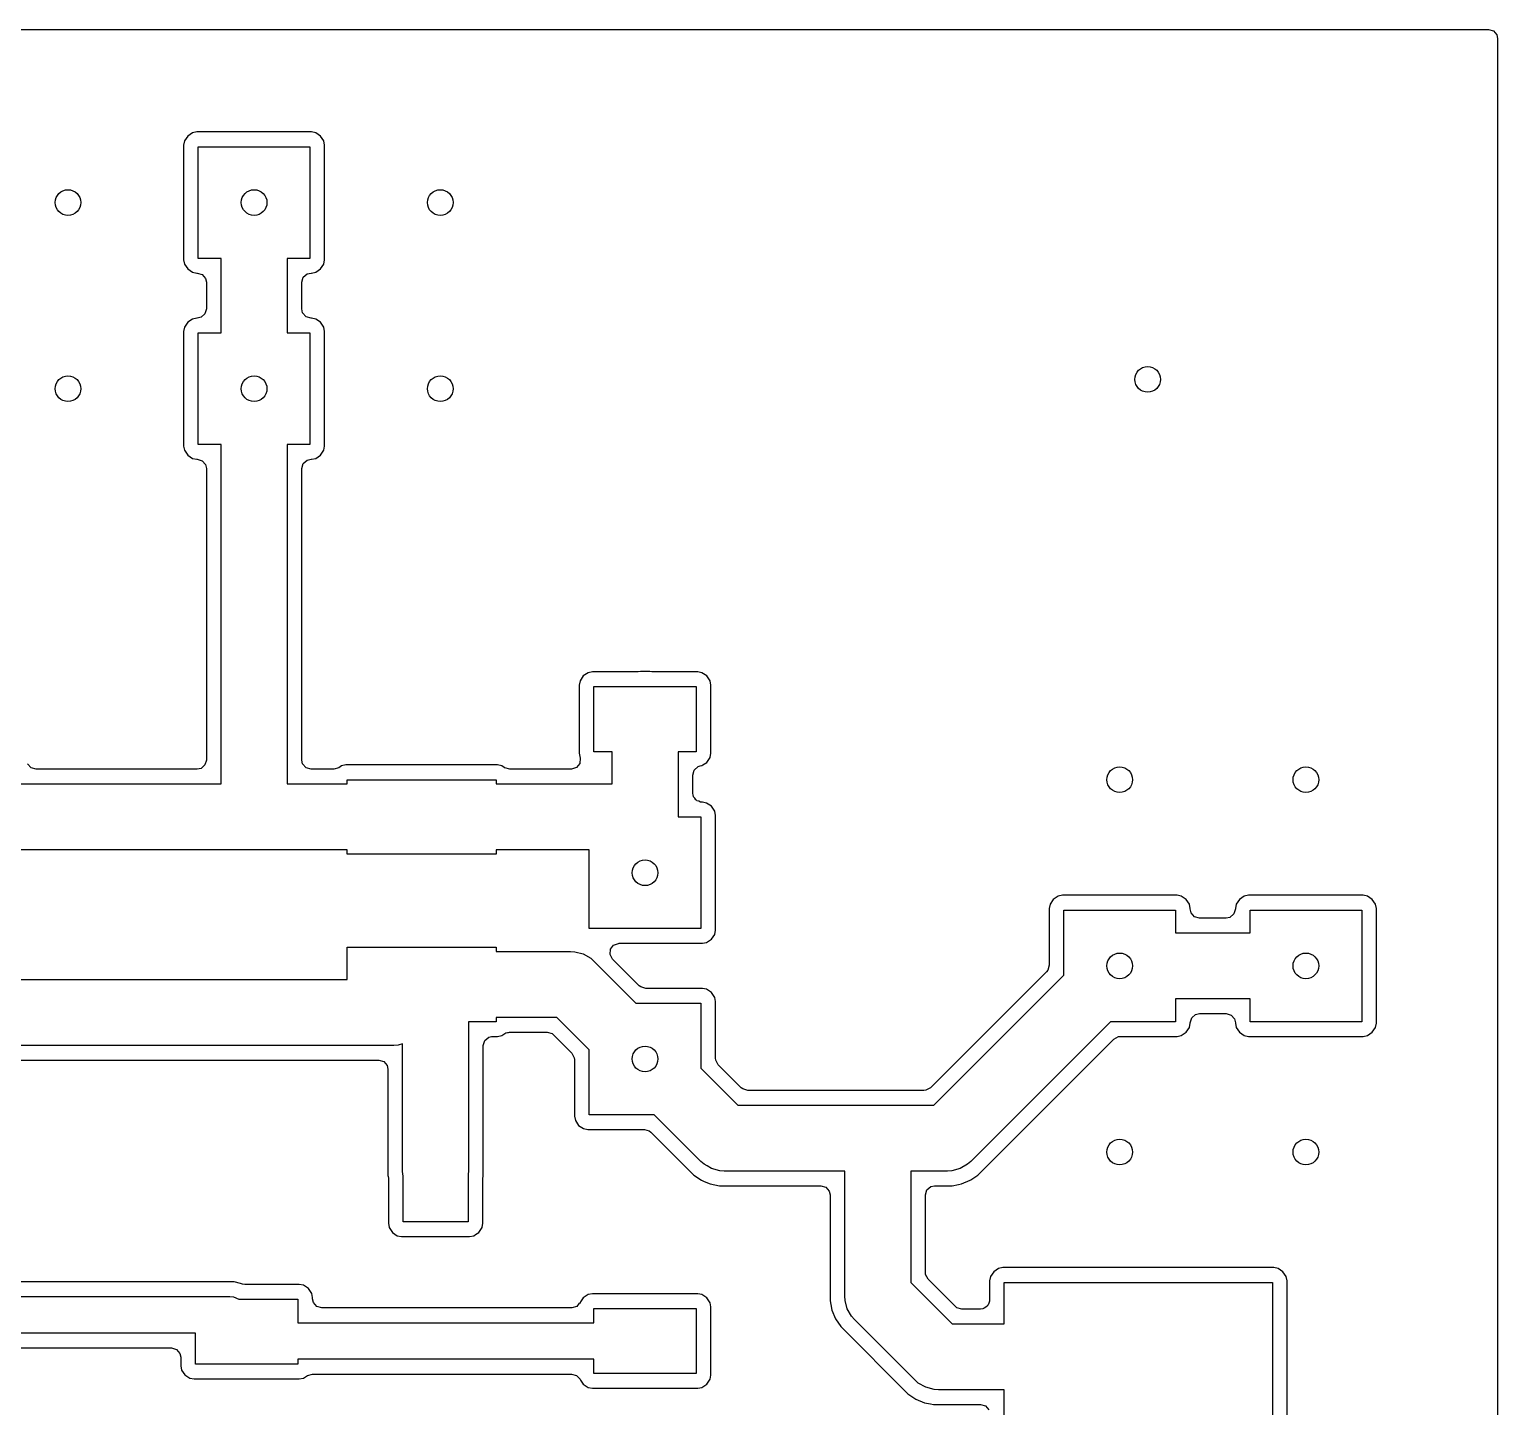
# Model space of a CAD drawing. Extents: x 0.01 to 1.59, y 0.01 to 1.99.
# Drawn here: x 0.799 to 1.588, y 1.248 to 1.988 of the extents above; entities that cross this region are included whole.
import ezdxf

# ---------------------------------------------------------------- set-up
doc = ezdxf.new("R2010")
doc.units = 0
doc.header["$MEASUREMENT"] = 0
doc.layers.add('BLACK', color=7, linetype='CONTINUOUS')

msp = doc.modelspace()

# ---------------------------------------------------------------- linework, layer by layer
at = {"layer": 'BLACK', "linetype": 'CONTINUOUS'}
for p, q in [((0.01695, 1.98801), (1.58305, 1.98801)), ((1.58305, 1.98801), (1.58573, 1.98722)), ((1.58573, 1.98722), (1.58756, 1.98511)), ((1.58756, 1.98511), (1.58801, 1.98305)), ((1.58801, 1.98305), (1.58801, 0.01695)), ((0.88922, 1.93289), (0.88692, 1.93244)), ((0.95078, 1.93289), (0.88922, 1.93289)), ((0.95308, 1.93244), (0.95078, 1.93289)), ((0.88256, 1.92808), (0.88211, 1.92578)), ((0.88211, 1.92578), (0.88211, 1.86422)), ((0.88431, 1.93069), (0.88256, 1.92808)), ((0.88256, 1.92808), (0.88256, 1.92808)), ((0.88692, 1.93244), (0.88431, 1.93069)), ((0.89, 1.865), (0.89, 1.925)), ((0.89, 1.925), (0.95, 1.925)), ((0.95, 1.925), (0.95, 1.865)), ((0.95569, 1.93069), (0.95308, 1.93244)), ((0.95744, 1.92808), (0.95569, 1.93069)), ((0.95789, 1.92578), (0.95744, 1.92808)), ((0.95789, 1.86422), (0.95789, 1.92578)), ((0.88211, 1.86422), (0.88256, 1.86192)), ((0.88256, 1.86192), (0.88256, 1.86192)), ((0.88256, 1.86192), (0.88431, 1.85931)), ((0.90228, 1.865), (0.89, 1.865)), ((0.90228, 1.825), (0.90228, 1.865)), ((0.95, 1.865), (0.93772, 1.865)), ((0.93772, 1.865), (0.93772, 1.825)), ((0.95569, 1.85931), (0.95744, 1.86192)), ((0.95744, 1.86192), (0.95789, 1.86422)), ((0.88431, 1.85931), (0.88692, 1.85756)), ((0.88692, 1.85756), (0.88692, 1.85756)), ((0.88692, 1.85756), (0.88922, 1.85711)), ((0.88922, 1.85711), (0.88922, 1.85711)), ((0.88922, 1.85711), (0.88943, 1.85711)), ((0.88943, 1.85711), (0.89211, 1.85632)), ((0.89211, 1.85632), (0.89394, 1.85421)), ((0.89394, 1.85421), (0.89439, 1.85215)), ((0.94561, 1.85215), (0.9464, 1.85483)), ((0.9464, 1.85483), (0.94851, 1.85666)), ((0.94851, 1.85666), (0.95057, 1.85711)), ((0.95057, 1.85711), (0.95078, 1.85711)), ((0.95078, 1.85711), (0.95308, 1.85756)), ((0.95308, 1.85756), (0.95569, 1.85931)), ((0.95308, 1.85756), (0.95308, 1.85756)), ((0.89439, 1.85215), (0.89439, 1.83785)), ((0.94561, 1.83785), (0.94561, 1.85215)), ((0.89439, 1.83785), (0.8936, 1.83517)), ((0.94606, 1.83579), (0.94561, 1.83785)), ((0.88431, 1.83069), (0.88256, 1.82808)), ((0.88692, 1.83244), (0.88431, 1.83069)), ((0.88922, 1.83289), (0.88692, 1.83244)), ((0.88943, 1.83289), (0.88922, 1.83289)), ((0.89149, 1.83334), (0.88943, 1.83289)), ((0.8936, 1.83517), (0.89149, 1.83334)), ((0.94789, 1.83368), (0.94606, 1.83579)), ((0.95057, 1.83289), (0.94789, 1.83368)), ((0.95078, 1.83289), (0.95057, 1.83289)), ((0.95308, 1.83244), (0.95078, 1.83289)), ((0.95078, 1.83289), (0.95078, 1.83289)), ((0.95569, 1.83069), (0.95308, 1.83244)), ((0.95744, 1.82808), (0.95569, 1.83069)), ((0.88256, 1.82808), (0.88211, 1.82578)), ((0.88211, 1.82578), (0.88211, 1.76422)), ((0.88256, 1.82808), (0.88256, 1.82808)), ((0.89, 1.765), (0.89, 1.825)), ((0.89, 1.825), (0.90228, 1.825)), ((0.93772, 1.825), (0.95, 1.825)), ((0.95, 1.825), (0.95, 1.765)), ((0.95789, 1.82578), (0.95744, 1.82808)), ((0.95789, 1.76422), (0.95789, 1.82578)), ((0.88211, 1.76422), (0.88256, 1.76192)), ((0.88256, 1.76192), (0.88256, 1.76192)), ((0.88256, 1.76192), (0.88431, 1.75931)), ((0.88431, 1.75931), (0.88692, 1.75756)), ((0.90228, 1.765), (0.89, 1.765)), ((0.90228, 1.72957), (0.90228, 1.765)), ((0.95, 1.765), (0.93772, 1.765)), ((0.93772, 1.765), (0.93772, 1.72957)), ((0.95308, 1.75756), (0.95569, 1.75931)), ((0.95569, 1.75931), (0.95744, 1.76192)), ((0.95744, 1.76192), (0.95789, 1.76422)), ((0.88692, 1.75756), (0.88692, 1.75756)), ((0.88692, 1.75756), (0.88922, 1.75711)), ((0.88922, 1.75711), (0.88922, 1.75711)), ((0.88922, 1.75711), (0.88943, 1.75711)), ((0.88943, 1.75711), (0.89211, 1.75632)), ((0.89211, 1.75632), (0.89394, 1.75421)), ((0.89394, 1.75421), (0.89439, 1.75215)), ((0.89439, 1.75215), (0.89439, 1.59557)), ((0.94561, 1.75215), (0.9464, 1.75483)), ((0.94561, 1.59557), (0.94561, 1.75215)), ((0.9464, 1.75483), (0.94851, 1.75666)), ((0.94851, 1.75666), (0.95057, 1.75711)), ((0.95057, 1.75711), (0.95078, 1.75711)), ((0.95078, 1.75711), (0.95308, 1.75756)), ((0.95308, 1.75756), (0.95308, 1.75756)), ((0.90228, 1.58272), (0.90228, 1.72957)), ((0.93772, 1.72957), (0.93772, 1.58272)), ((1.09681, 1.64069), (1.09506, 1.63808)), ((1.09942, 1.64244), (1.09681, 1.64069)), ((1.10172, 1.64289), (1.09942, 1.64244)), ((1.12639, 1.64289), (1.10172, 1.64289)), ((1.12748, 1.64311), (1.12639, 1.64289)), ((1.13252, 1.64311), (1.12748, 1.64311)), ((1.13361, 1.64289), (1.13252, 1.64311)), ((1.15828, 1.64289), (1.13361, 1.64289)), ((1.16058, 1.64244), (1.15828, 1.64289)), ((1.15828, 1.64289), (1.15828, 1.64289)), ((1.16319, 1.64069), (1.16058, 1.64244)), ((1.16494, 1.63808), (1.16319, 1.64069)), ((1.09506, 1.63808), (1.09461, 1.63578)), ((1.09461, 1.63578), (1.09461, 1.59922)), ((1.09506, 1.63808), (1.09506, 1.63808)), ((1.1025, 1.6), (1.1025, 1.635)), ((1.1025, 1.635), (1.12745, 1.635)), ((1.12745, 1.635), (1.12769, 1.63506)), ((1.12769, 1.63506), (1.13231, 1.63506)), ((1.13231, 1.63506), (1.13255, 1.635)), ((1.13255, 1.635), (1.1575, 1.635)), ((1.1575, 1.635), (1.1575, 1.6)), ((1.16539, 1.63578), (1.16494, 1.63808)), ((1.16539, 1.59922), (1.16539, 1.63578)), ((0.80017, 1.5914), (0.79834, 1.59351)), ((0.89439, 1.59557), (0.8936, 1.59289)), ((0.94606, 1.59351), (0.94561, 1.59557)), ((0.94789, 1.5914), (0.94606, 1.59351)), ((1.09489, 1.59375), (1.09318, 1.59155)), ((1.09461, 1.59922), (1.09514, 1.59654)), ((1.09514, 1.59654), (1.09489, 1.59375)), ((1.11228, 1.6), (1.1025, 1.6)), ((1.11228, 1.58272), (1.11228, 1.6)), ((1.1575, 1.6), (1.14772, 1.6)), ((1.14772, 1.6), (1.14772, 1.56556)), ((1.16107, 1.59289), (1.16319, 1.59431)), ((1.16319, 1.59431), (1.16494, 1.59692)), ((1.16494, 1.59692), (1.16539, 1.59922)), ((0.80285, 1.59061), (0.80017, 1.5914)), ((0.88943, 1.59061), (0.80285, 1.59061)), ((0.89149, 1.59106), (0.88943, 1.59061)), ((0.8936, 1.59289), (0.89149, 1.59106)), ((0.95057, 1.59061), (0.94789, 1.5914)), ((0.96268, 1.59061), (0.95057, 1.59061)), ((0.96277, 1.59061), (0.96268, 1.59061)), ((0.96544, 1.59145), (0.96277, 1.59061)), ((0.96692, 1.59244), (0.96544, 1.59145)), ((0.96922, 1.59289), (0.96692, 1.59244)), ((0.96692, 1.59244), (0.96692, 1.59244)), ((1.05078, 1.59289), (0.96922, 1.59289)), ((1.05308, 1.59244), (1.05078, 1.59289)), ((1.05441, 1.59155), (1.05308, 1.59244)), ((1.05456, 1.59145), (1.05441, 1.59155)), ((1.05463, 1.5914), (1.05456, 1.59145)), ((1.05732, 1.59061), (1.05463, 1.5914)), ((1.09027, 1.59061), (1.05732, 1.59061)), ((1.09054, 1.59062), (1.09027, 1.59061)), ((1.09318, 1.59155), (1.09054, 1.59062)), ((1.15561, 1.5875), (1.1564, 1.59019)), ((1.15561, 1.57785), (1.15561, 1.5875)), ((1.1564, 1.59019), (1.15851, 1.59202)), ((1.15851, 1.59202), (1.1596, 1.59237)), ((1.1596, 1.59237), (1.16058, 1.59256)), ((1.16058, 1.59256), (1.16107, 1.59289)), ((1.16058, 1.59256), (1.16058, 1.59256)), ((0.79, 1.58272), (0.90228, 1.58272)), ((0.93772, 1.58272), (0.97, 1.58272)), ((0.97, 1.58272), (0.97, 1.585)), ((0.97, 1.585), (1.05, 1.585)), ((1.05, 1.585), (1.05, 1.58272)), ((1.05, 1.58272), (1.11228, 1.58272)), ((1.15581, 1.57646), (1.15561, 1.57785)), ((1.15597, 1.57621), (1.15581, 1.57646)), ((1.15606, 1.57579), (1.15597, 1.57621)), ((1.15675, 1.57499), (1.15606, 1.57579)), ((1.15732, 1.57411), (1.15675, 1.57499)), ((1.15765, 1.57395), (1.15732, 1.57411)), ((1.15789, 1.57368), (1.15765, 1.57395)), ((1.1589, 1.57338), (1.15789, 1.57368)), ((1.15986, 1.57294), (1.1589, 1.57338)), ((1.16022, 1.573), (1.15986, 1.57294)), ((1.16057, 1.57289), (1.16022, 1.573)), ((1.16078, 1.57289), (1.16057, 1.57289)), ((1.16308, 1.57244), (1.16078, 1.57289)), ((1.16078, 1.57289), (1.16078, 1.57289)), ((1.16569, 1.57069), (1.16308, 1.57244)), ((1.16744, 1.56808), (1.16569, 1.57069)), ((1.14772, 1.56556), (1.14772, 1.565)), ((1.14772, 1.565), (1.16, 1.565)), ((1.16, 1.565), (1.16, 1.505)), ((1.16789, 1.56578), (1.16744, 1.56808)), ((1.16789, 1.50422), (1.16789, 1.56578)), ((0.92, 1.54728), (0.79, 1.54728)), ((0.97, 1.54728), (0.92, 1.54728)), ((0.97, 1.545), (0.97, 1.54728)), ((1.1, 1.54728), (1.05, 1.54728)), ((1.05, 1.54728), (1.05, 1.545)), ((1.1, 1.505), (1.1, 1.54728)), ((1.05, 1.545), (0.97, 1.545)), ((1.35192, 1.52244), (1.34931, 1.52069)), ((1.35422, 1.52289), (1.35192, 1.52244)), ((1.41578, 1.52289), (1.35422, 1.52289)), ((1.41808, 1.52244), (1.41578, 1.52289)), ((1.42069, 1.52069), (1.41808, 1.52244)), ((1.45192, 1.52244), (1.44931, 1.52069)), ((1.45422, 1.52289), (1.45192, 1.52244)), ((1.51578, 1.52289), (1.45422, 1.52289)), ((1.51808, 1.52244), (1.51578, 1.52289)), ((1.52069, 1.52069), (1.51808, 1.52244)), ((1.34756, 1.51808), (1.34711, 1.51578)), ((1.34711, 1.51578), (1.34711, 1.48538)), ((1.34931, 1.52069), (1.34756, 1.51808)), ((1.34756, 1.51808), (1.34756, 1.51808)), ((1.355, 1.48005), (1.355, 1.515)), ((1.355, 1.515), (1.415, 1.515)), ((1.415, 1.515), (1.415, 1.50272)), ((1.42244, 1.51808), (1.42069, 1.52069)), ((1.42289, 1.51578), (1.42244, 1.51808)), ((1.42289, 1.51557), (1.42289, 1.51578)), ((1.42289, 1.51578), (1.42289, 1.51578)), ((1.42334, 1.51351), (1.42289, 1.51557)), ((1.44711, 1.51557), (1.44632, 1.51289)), ((1.44756, 1.51808), (1.44711, 1.51578)), ((1.44711, 1.51578), (1.44711, 1.51557)), ((1.44931, 1.52069), (1.44756, 1.51808)), ((1.44756, 1.51808), (1.44756, 1.51808)), ((1.455, 1.50272), (1.455, 1.515)), ((1.455, 1.515), (1.515, 1.515)), ((1.515, 1.515), (1.515, 1.455)), ((1.52244, 1.51808), (1.52069, 1.52069)), ((1.52289, 1.51578), (1.52244, 1.51808)), ((1.52289, 1.45422), (1.52289, 1.51578)), ((1.42517, 1.5114), (1.42334, 1.51351)), ((1.42785, 1.51061), (1.42517, 1.5114)), ((1.44215, 1.51061), (1.42785, 1.51061)), ((1.44421, 1.51106), (1.44215, 1.51061)), ((1.44632, 1.51289), (1.44421, 1.51106)), ((1.16, 1.505), (1.1, 1.505)), ((1.16357, 1.49789), (1.16569, 1.49931)), ((1.16569, 1.49931), (1.16744, 1.50192)), ((1.16744, 1.50192), (1.16789, 1.50422)), ((1.415, 1.50272), (1.455, 1.50272)), ((0.97, 1.47772), (0.97, 1.495)), ((0.97, 1.495), (1.05, 1.495)), ((1.05, 1.495), (1.05, 1.49272)), ((1.05, 1.49272), (1.09, 1.49272)), ((1.09, 1.49272), (1.09231, 1.49256)), ((1.09231, 1.49256), (1.09678, 1.49137)), ((1.09678, 1.49137), (1.10079, 1.48906)), ((1.11124, 1.49109), (1.11144, 1.49388)), ((1.11258, 1.48864), (1.11124, 1.49109)), ((1.11144, 1.49388), (1.11312, 1.49612)), ((1.11312, 1.49612), (1.11573, 1.49709)), ((1.11573, 1.49709), (1.11609, 1.49711)), ((1.11609, 1.49711), (1.16078, 1.49711)), ((1.16078, 1.49711), (1.16308, 1.49756)), ((1.16308, 1.49756), (1.16357, 1.49789)), ((1.16308, 1.49756), (1.16308, 1.49756)), ((1.10079, 1.48906), (1.10079, 1.48906)), ((1.10079, 1.48906), (1.10253, 1.48753)), ((1.10253, 1.48753), (1.12505, 1.465)), ((1.12687, 1.47435), (1.11258, 1.48864)), ((1.34711, 1.48538), (1.34632, 1.4827)), ((0.62, 1.47772), (0.97, 1.47772)), ((1.34565, 1.48187), (1.28334, 1.41956)), ((1.28516, 1.41022), (1.355, 1.48005)), ((1.34632, 1.4827), (1.34565, 1.48187)), ((1.1277, 1.47368), (1.12687, 1.47435)), ((1.13038, 1.47289), (1.1277, 1.47368)), ((1.16078, 1.47289), (1.13038, 1.47289)), ((1.16308, 1.47244), (1.16078, 1.47289)), ((1.16078, 1.47289), (1.16078, 1.47289)), ((1.16569, 1.47069), (1.16308, 1.47244)), ((1.16744, 1.46808), (1.16569, 1.47069)), ((1.16789, 1.46578), (1.16744, 1.46808)), ((1.455, 1.46728), (1.415, 1.46728)), ((1.415, 1.46728), (1.415, 1.455)), ((1.455, 1.455), (1.455, 1.46728)), ((1.12505, 1.465), (1.16, 1.465)), ((1.16, 1.465), (1.16, 1.43005)), ((1.16789, 1.43538), (1.16789, 1.46578)), ((1.16789, 1.46578), (1.16789, 1.46578)), ((1.42579, 1.45894), (1.42785, 1.45939)), ((1.42785, 1.45939), (1.44215, 1.45939)), ((1.44215, 1.45939), (1.44483, 1.4586)), ((1.05, 1.455), (1.03522, 1.455)), ((1.03522, 1.455), (1.03522, 1.375)), ((1.08266, 1.45728), (1.05, 1.45728)), ((1.05, 1.45728), (1.05, 1.455)), ((1.1, 1.43995), (1.08266, 1.45728)), ((1.38005, 1.455), (1.30503, 1.37997)), ((1.415, 1.455), (1.38005, 1.455)), ((1.42069, 1.44931), (1.42244, 1.45192)), ((1.42244, 1.45192), (1.42289, 1.45422)), ((1.42289, 1.45443), (1.42368, 1.45711)), ((1.42289, 1.45422), (1.42289, 1.45443)), ((1.42368, 1.45711), (1.42579, 1.45894)), ((1.44483, 1.4586), (1.44666, 1.45649)), ((1.44666, 1.45649), (1.44711, 1.45443)), ((1.44711, 1.45443), (1.44711, 1.45422)), ((1.44711, 1.45422), (1.44756, 1.45192)), ((1.44756, 1.45192), (1.44756, 1.45192)), ((1.44756, 1.45192), (1.44931, 1.44931)), ((1.515, 1.455), (1.455, 1.455)), ((1.52069, 1.44931), (1.52244, 1.45192)), ((1.52244, 1.45192), (1.52289, 1.45422)), ((1.04311, 1.44215), (1.0439, 1.44483)), ((1.0439, 1.44483), (1.04601, 1.44666)), ((1.04601, 1.44666), (1.04688, 1.44696)), ((1.04688, 1.44696), (1.04747, 1.44711)), ((1.04747, 1.44711), (1.05078, 1.44711)), ((1.05078, 1.44711), (1.05308, 1.44756)), ((1.05308, 1.44756), (1.05528, 1.44904)), ((1.05528, 1.44904), (1.05613, 1.44925)), ((1.05613, 1.44925), (1.05669, 1.44922)), ((1.05669, 1.44922), (1.05723, 1.44939)), ((1.05723, 1.44939), (1.05732, 1.44939)), ((1.05732, 1.44939), (1.07734, 1.44939)), ((1.07734, 1.44939), (1.08002, 1.4486)), ((1.08002, 1.4486), (1.08084, 1.44794)), ((1.08084, 1.44794), (1.09065, 1.43813)), ((1.30883, 1.37261), (1.38187, 1.44565)), ((1.38187, 1.44565), (1.38432, 1.44699)), ((1.38432, 1.44699), (1.38538, 1.44711)), ((1.38538, 1.44711), (1.41578, 1.44711)), ((1.41578, 1.44711), (1.41808, 1.44756)), ((1.41808, 1.44756), (1.42069, 1.44931)), ((1.41808, 1.44756), (1.41808, 1.44756)), ((1.44931, 1.44931), (1.45192, 1.44756)), ((1.45192, 1.44756), (1.45192, 1.44756)), ((1.45192, 1.44756), (1.45422, 1.44711)), ((1.45422, 1.44711), (1.45422, 1.44711)), ((1.45422, 1.44711), (1.51578, 1.44711)), ((1.51578, 1.44711), (1.51808, 1.44756)), ((1.51808, 1.44756), (1.52069, 1.44931)), ((1.51808, 1.44756), (1.51808, 1.44756)), ((0.995, 1.44228), (0.62, 1.44228)), ((0.99731, 1.44244), (0.995, 1.44228)), ((0.99978, 1.4431), (0.99731, 1.44244)), ((0.99978, 1.375), (0.99978, 1.4431)), ((1.04311, 1.37248), (1.04311, 1.44215)), ((1.09065, 1.43813), (1.09199, 1.43568)), ((1.09199, 1.43568), (1.09211, 1.43462)), ((1.1, 1.405), (1.1, 1.43995)), ((0.63285, 1.43439), (0.98693, 1.43439)), ((0.98693, 1.43439), (0.98961, 1.4336)), ((0.98961, 1.4336), (0.99144, 1.43149)), ((0.99144, 1.43149), (0.99189, 1.42943)), ((0.99189, 1.42943), (0.99189, 1.37248)), ((1.09211, 1.43462), (1.09211, 1.40422)), ((1.16, 1.43005), (1.17984, 1.41022)), ((1.16801, 1.43432), (1.16789, 1.43538)), ((1.16935, 1.43187), (1.16801, 1.43432)), ((1.18166, 1.41956), (1.16935, 1.43187)), ((1.18248, 1.4189), (1.18166, 1.41956)), ((1.18516, 1.41811), (1.18248, 1.4189)), ((1.27984, 1.41811), (1.18516, 1.41811)), ((1.28089, 1.41822), (1.27984, 1.41811)), ((1.28334, 1.41956), (1.28089, 1.41822)), ((1.09211, 1.40422), (1.09256, 1.40192)), ((1.13495, 1.405), (1.1, 1.405)), ((1.15997, 1.37997), (1.13495, 1.405)), ((1.17984, 1.41022), (1.255, 1.41022)), ((1.255, 1.41022), (1.28516, 1.41022)), ((1.09256, 1.40192), (1.09256, 1.40192)), ((1.09256, 1.40192), (1.09431, 1.39931)), ((1.09431, 1.39931), (1.09692, 1.39756)), ((1.09692, 1.39756), (1.09692, 1.39756)), ((1.09692, 1.39756), (1.09922, 1.39711)), ((1.09922, 1.39711), (1.09922, 1.39711)), ((1.09922, 1.39711), (1.12962, 1.39711)), ((1.12962, 1.39711), (1.1323, 1.39632)), ((1.1323, 1.39632), (1.13313, 1.39565)), ((1.13313, 1.39565), (1.14017, 1.38861)), ((1.14017, 1.38861), (1.15617, 1.37261)), ((0.99189, 1.37248), (0.99201, 1.37187)), ((0.99994, 1.37269), (0.99978, 1.375)), ((1, 1.37245), (0.99994, 1.37269)), ((1, 1.3475), (1, 1.37245)), ((1.03506, 1.37269), (1.035, 1.37245)), ((1.035, 1.37245), (1.035, 1.3475)), ((1.03522, 1.375), (1.03506, 1.37269)), ((1.04306, 1.37224), (1.04311, 1.37248)), ((1.15617, 1.37261), (1.15617, 1.37261)), ((1.15617, 1.37261), (1.16037, 1.3698)), ((1.16171, 1.37844), (1.15997, 1.37997)), ((1.16331, 1.37752), (1.16171, 1.37844)), ((1.16171, 1.37844), (1.16171, 1.37844)), ((1.16572, 1.37613), (1.16331, 1.37752)), ((1.17019, 1.37494), (1.16572, 1.37613)), ((1.1725, 1.37478), (1.17019, 1.37494)), ((1.17019, 1.37494), (1.17019, 1.37494)), ((1.23728, 1.37478), (1.1725, 1.37478)), ((1.23728, 1.30757), (1.23728, 1.37478)), ((1.2925, 1.37478), (1.27272, 1.37478)), ((1.27272, 1.37478), (1.27272, 1.31491)), ((1.29481, 1.37494), (1.2925, 1.37478)), ((1.29928, 1.37613), (1.29481, 1.37494)), ((1.30329, 1.37844), (1.29928, 1.37613)), ((1.30503, 1.37997), (1.30329, 1.37844)), ((1.30329, 1.37844), (1.30329, 1.37844)), ((1.30499, 1.37005), (1.30883, 1.37261)), ((1.30883, 1.37261), (1.30883, 1.37261)), ((0.99201, 1.37187), (0.99211, 1.3709)), ((0.99211, 1.3709), (0.99211, 1.34672)), ((1.04289, 1.3709), (1.04299, 1.37187)), ((1.04289, 1.34672), (1.04289, 1.3709)), ((1.04299, 1.37187), (1.04306, 1.37224)), ((1.16037, 1.3698), (1.16185, 1.36919)), ((1.16185, 1.36919), (1.16503, 1.36787)), ((1.16503, 1.36787), (1.16503, 1.36787)), ((1.16503, 1.36787), (1.1675, 1.36738)), ((1.1675, 1.36738), (1.16998, 1.36689)), ((1.16998, 1.36689), (1.16998, 1.36689)), ((1.16998, 1.36689), (1.17502, 1.36689)), ((1.17502, 1.36689), (1.22443, 1.36689)), ((1.22443, 1.36689), (1.22711, 1.3661)), ((1.22711, 1.3661), (1.22894, 1.36399)), ((1.28061, 1.36193), (1.2814, 1.36461)), ((1.2814, 1.36461), (1.28351, 1.36644)), ((1.28351, 1.36644), (1.28557, 1.36689)), ((1.28557, 1.36689), (1.29502, 1.36689)), ((1.29502, 1.36689), (1.29832, 1.36755)), ((1.29502, 1.36689), (1.29502, 1.36689)), ((1.29832, 1.36755), (1.29997, 1.36787)), ((1.29997, 1.36787), (1.30463, 1.3698)), ((1.29997, 1.36787), (1.29997, 1.36787)), ((1.30463, 1.3698), (1.30499, 1.37005)), ((1.30499, 1.37005), (1.30499, 1.37005)), ((1.30499, 1.37005), (1.30499, 1.37005)), ((1.22894, 1.36399), (1.22939, 1.36193)), ((1.22939, 1.36193), (1.22939, 1.30504)), ((1.28061, 1.32023), (1.28061, 1.36193)), ((0.99211, 1.34672), (0.99256, 1.34442)), ((0.99256, 1.34442), (0.99256, 1.34442)), ((0.99256, 1.34442), (0.99431, 1.34181)), ((0.99431, 1.34181), (0.99692, 1.34006)), ((1.035, 1.3475), (1, 1.3475)), ((1.039, 1.34068), (1.04069, 1.34181)), ((1.04069, 1.34181), (1.04244, 1.34442)), ((1.04244, 1.34442), (1.04289, 1.34672)), ((0.99692, 1.34006), (0.99692, 1.34006)), ((0.99692, 1.34006), (0.99922, 1.33961)), ((0.99922, 1.33961), (0.99922, 1.33961)), ((0.99922, 1.33961), (1.03578, 1.33961)), ((1.03578, 1.33961), (1.03808, 1.34006)), ((1.03808, 1.34006), (1.039, 1.34068)), ((1.03808, 1.34006), (1.03808, 1.34006)), ((1.28072, 1.31918), (1.28061, 1.32023)), ((1.28206, 1.31672), (1.28072, 1.31918)), ((1.31556, 1.31808), (1.31511, 1.31578)), ((1.31563, 1.31818), (1.31556, 1.31808)), ((1.31556, 1.31808), (1.31556, 1.31808)), ((1.31731, 1.32069), (1.31563, 1.31818)), ((1.31992, 1.32244), (1.31731, 1.32069)), ((1.32222, 1.32289), (1.31992, 1.32244)), ((1.46778, 1.32289), (1.32222, 1.32289)), ((1.47008, 1.32244), (1.46778, 1.32289)), ((1.47269, 1.32069), (1.47008, 1.32244)), ((1.47444, 1.31808), (1.47269, 1.32069)), ((1.47489, 1.31578), (1.47444, 1.31808)), ((0.90933, 1.31524), (0.74643, 1.31524)), ((0.90933, 1.31524), (0.90933, 1.31524)), ((0.91266, 1.31435), (0.90933, 1.31524)), ((0.91371, 1.31406), (0.91266, 1.31435)), ((0.915, 1.31389), (0.91371, 1.31406)), ((0.94428, 1.31389), (0.915, 1.31389)), ((0.94658, 1.31344), (0.94428, 1.31389)), ((0.94428, 1.31389), (0.94428, 1.31389)), ((0.94919, 1.31169), (0.94658, 1.31344)), ((0.95094, 1.30908), (0.94919, 1.31169)), ((1.27272, 1.31491), (1.29491, 1.29272)), ((1.29672, 1.30206), (1.28206, 1.31672)), ((1.31511, 1.31578), (1.31511, 1.30557)), ((1.323, 1.29272), (1.323, 1.315)), ((1.323, 1.315), (1.467, 1.315)), ((1.467, 1.315), (1.467, 1.235)), ((1.47489, 1.23422), (1.47489, 1.31578)), ((0.7345, 1.30734), (0.907, 1.30734)), ((0.907, 1.30734), (0.90892, 1.30715)), ((0.90892, 1.30715), (0.9117, 1.306)), ((0.9117, 1.306), (0.9435, 1.306)), ((0.9435, 1.306), (0.9435, 1.29334)), ((0.95139, 1.30678), (0.95094, 1.30908)), ((0.95139, 1.3062), (0.95139, 1.30678)), ((0.95139, 1.30678), (0.95139, 1.30678)), ((0.95184, 1.30414), (0.95139, 1.3062)), ((0.95367, 1.30202), (0.95184, 1.30414)), ((0.95635, 1.30124), (0.95367, 1.30202)), ((1.0934, 1.30212), (1.09075, 1.30124)), ((1.0947, 1.30374), (1.0934, 1.30212)), ((1.09479, 1.30367), (1.0947, 1.30374)), ((1.09571, 1.30504), (1.09479, 1.30367)), ((1.09681, 1.30669), (1.09571, 1.30504)), ((1.09942, 1.30844), (1.09681, 1.30669)), ((1.10172, 1.30889), (1.09942, 1.30844)), ((1.15828, 1.30889), (1.10172, 1.30889)), ((1.16058, 1.30844), (1.15828, 1.30889)), ((1.16319, 1.30669), (1.16058, 1.30844)), ((1.16494, 1.30408), (1.16319, 1.30669)), ((1.16539, 1.30178), (1.16494, 1.30408)), ((1.16539, 1.26522), (1.16539, 1.30178)), ((1.22939, 1.30504), (1.22977, 1.30315)), ((1.22977, 1.30315), (1.23037, 1.3001)), ((1.23744, 1.30525), (1.23728, 1.30757)), ((1.23863, 1.30079), (1.23744, 1.30525)), ((1.29755, 1.3014), (1.29672, 1.30206)), ((1.31301, 1.30175), (1.31221, 1.30106)), ((1.31389, 1.30232), (1.31301, 1.30175)), ((1.31405, 1.30265), (1.31389, 1.30232)), ((1.31432, 1.30289), (1.31405, 1.30265)), ((1.31462, 1.3039), (1.31432, 1.30289)), ((1.31506, 1.30486), (1.31462, 1.3039)), ((1.31511, 1.30557), (1.315, 1.30522)), ((1.315, 1.30522), (1.31506, 1.30486)), ((1.09057, 1.30124), (0.95635, 1.30124)), ((1.09075, 1.30124), (1.09057, 1.30124)), ((1.1025, 1.29334), (1.1025, 1.301)), ((1.1025, 1.301), (1.1575, 1.301)), ((1.1575, 1.301), (1.1575, 1.266)), ((1.23037, 1.3001), (1.23037, 1.3001)), ((1.23037, 1.3001), (1.2323, 1.29544)), ((1.2323, 1.29544), (1.23511, 1.29124)), ((1.24094, 1.29678), (1.23863, 1.30079)), ((1.24247, 1.29504), (1.24094, 1.29678)), ((1.24094, 1.29678), (1.24094, 1.29678)), ((1.27504, 1.26247), (1.24247, 1.29504)), ((1.30023, 1.30061), (1.29755, 1.3014)), ((1.31015, 1.30061), (1.30023, 1.30061)), ((1.31154, 1.30081), (1.31015, 1.30061)), ((1.31179, 1.30097), (1.31154, 1.30081)), ((1.31221, 1.30106), (1.31179, 1.30097)), ((0.8885, 1.28766), (0.7345, 1.28766)), ((0.8885, 1.271), (0.8885, 1.28766)), ((0.9435, 1.29334), (1.1025, 1.29334)), ((1.23511, 1.29124), (1.23511, 1.29124)), ((1.23511, 1.29124), (1.27124, 1.25511)), ((1.29491, 1.29272), (1.323, 1.29272)), ((0.74643, 1.27976), (0.87565, 1.27976)), ((0.87565, 1.27976), (0.87833, 1.27898)), ((0.87833, 1.27898), (0.88016, 1.27686)), ((0.88016, 1.27686), (0.88061, 1.2748)), ((0.88061, 1.2748), (0.88061, 1.27022)), ((0.88061, 1.27022), (0.88106, 1.26792)), ((0.9435, 1.271), (0.8885, 1.271)), ((1.1025, 1.27366), (0.9435, 1.27366)), ((0.9435, 1.27366), (0.9435, 1.271)), ((1.1025, 1.266), (1.1025, 1.27366)), ((0.88106, 1.26792), (0.88106, 1.26792)), ((0.88106, 1.26792), (0.88281, 1.26531)), ((0.88281, 1.26531), (0.88542, 1.26356)), ((0.88542, 1.26356), (0.88542, 1.26356)), ((0.88542, 1.26356), (0.88772, 1.26311)), ((0.88772, 1.26311), (0.88772, 1.26311)), ((0.88772, 1.26311), (0.94428, 1.26311)), ((0.94428, 1.26311), (0.94658, 1.26356)), ((0.94658, 1.26356), (0.94862, 1.26493)), ((0.94658, 1.26356), (0.94658, 1.26356)), ((0.94862, 1.26493), (0.95129, 1.26576)), ((0.95129, 1.26576), (0.95138, 1.26576)), ((0.95138, 1.26576), (1.09057, 1.26576)), ((1.09057, 1.26576), (1.09325, 1.26498)), ((1.09325, 1.26498), (1.09472, 1.26328)), ((1.09472, 1.26328), (1.09479, 1.26333)), ((1.09479, 1.26333), (1.09506, 1.26292)), ((1.09506, 1.26292), (1.09506, 1.26292)), ((1.09506, 1.26292), (1.09532, 1.26253)), ((1.09532, 1.26253), (1.09681, 1.26031)), ((1.1575, 1.266), (1.1025, 1.266)), ((1.16319, 1.26031), (1.16494, 1.26292)), ((1.16494, 1.26292), (1.16539, 1.26522)), ((1.27678, 1.26094), (1.27504, 1.26247)), ((1.09681, 1.26031), (1.09942, 1.25856)), ((1.09942, 1.25856), (1.09942, 1.25856)), ((1.09942, 1.25856), (1.10172, 1.25811)), ((1.10172, 1.25811), (1.10172, 1.25811)), ((1.10172, 1.25811), (1.15828, 1.25811)), ((1.15828, 1.25811), (1.16058, 1.25856)), ((1.16058, 1.25856), (1.16319, 1.26031)), ((1.16058, 1.25856), (1.16058, 1.25856)), ((1.27124, 1.25511), (1.27124, 1.25511)), ((1.27124, 1.25511), (1.27544, 1.2523)), ((1.28079, 1.25863), (1.27678, 1.26094)), ((1.28525, 1.25744), (1.28079, 1.25863)), ((1.28757, 1.25728), (1.28525, 1.25744)), ((1.323, 1.25728), (1.28757, 1.25728)), ((1.323, 1.235), (1.323, 1.25728)), ((1.27544, 1.2523), (1.2801, 1.25037)), ((1.2801, 1.25037), (1.2801, 1.25037)), ((1.2801, 1.25037), (1.2834, 1.24972)), ((1.2834, 1.24972), (1.28504, 1.24939)), ((1.28504, 1.24939), (1.31015, 1.24939)), ((1.31015, 1.24939), (1.31283, 1.2486)), ((1.31283, 1.2486), (1.31466, 1.24649))]:
    msp.add_line(p, q, dxfattribs=at)
at = {"layer": 'BLACK'}
for centre in [(0.82, 1.895), (0.92, 1.895), (1.02, 1.895), (1.4, 1.8), (0.82, 1.795), (0.92, 1.795), (1.02, 1.795), (1.385, 1.585), (1.485, 1.585), (1.13, 1.535), (1.385, 1.485), (1.485, 1.485), (1.13, 1.435), (1.385, 1.385), (1.485, 1.385)]:
    msp.add_circle(centre, 0.00689, dxfattribs=at)

doc.saveas('drawing.dxf')
